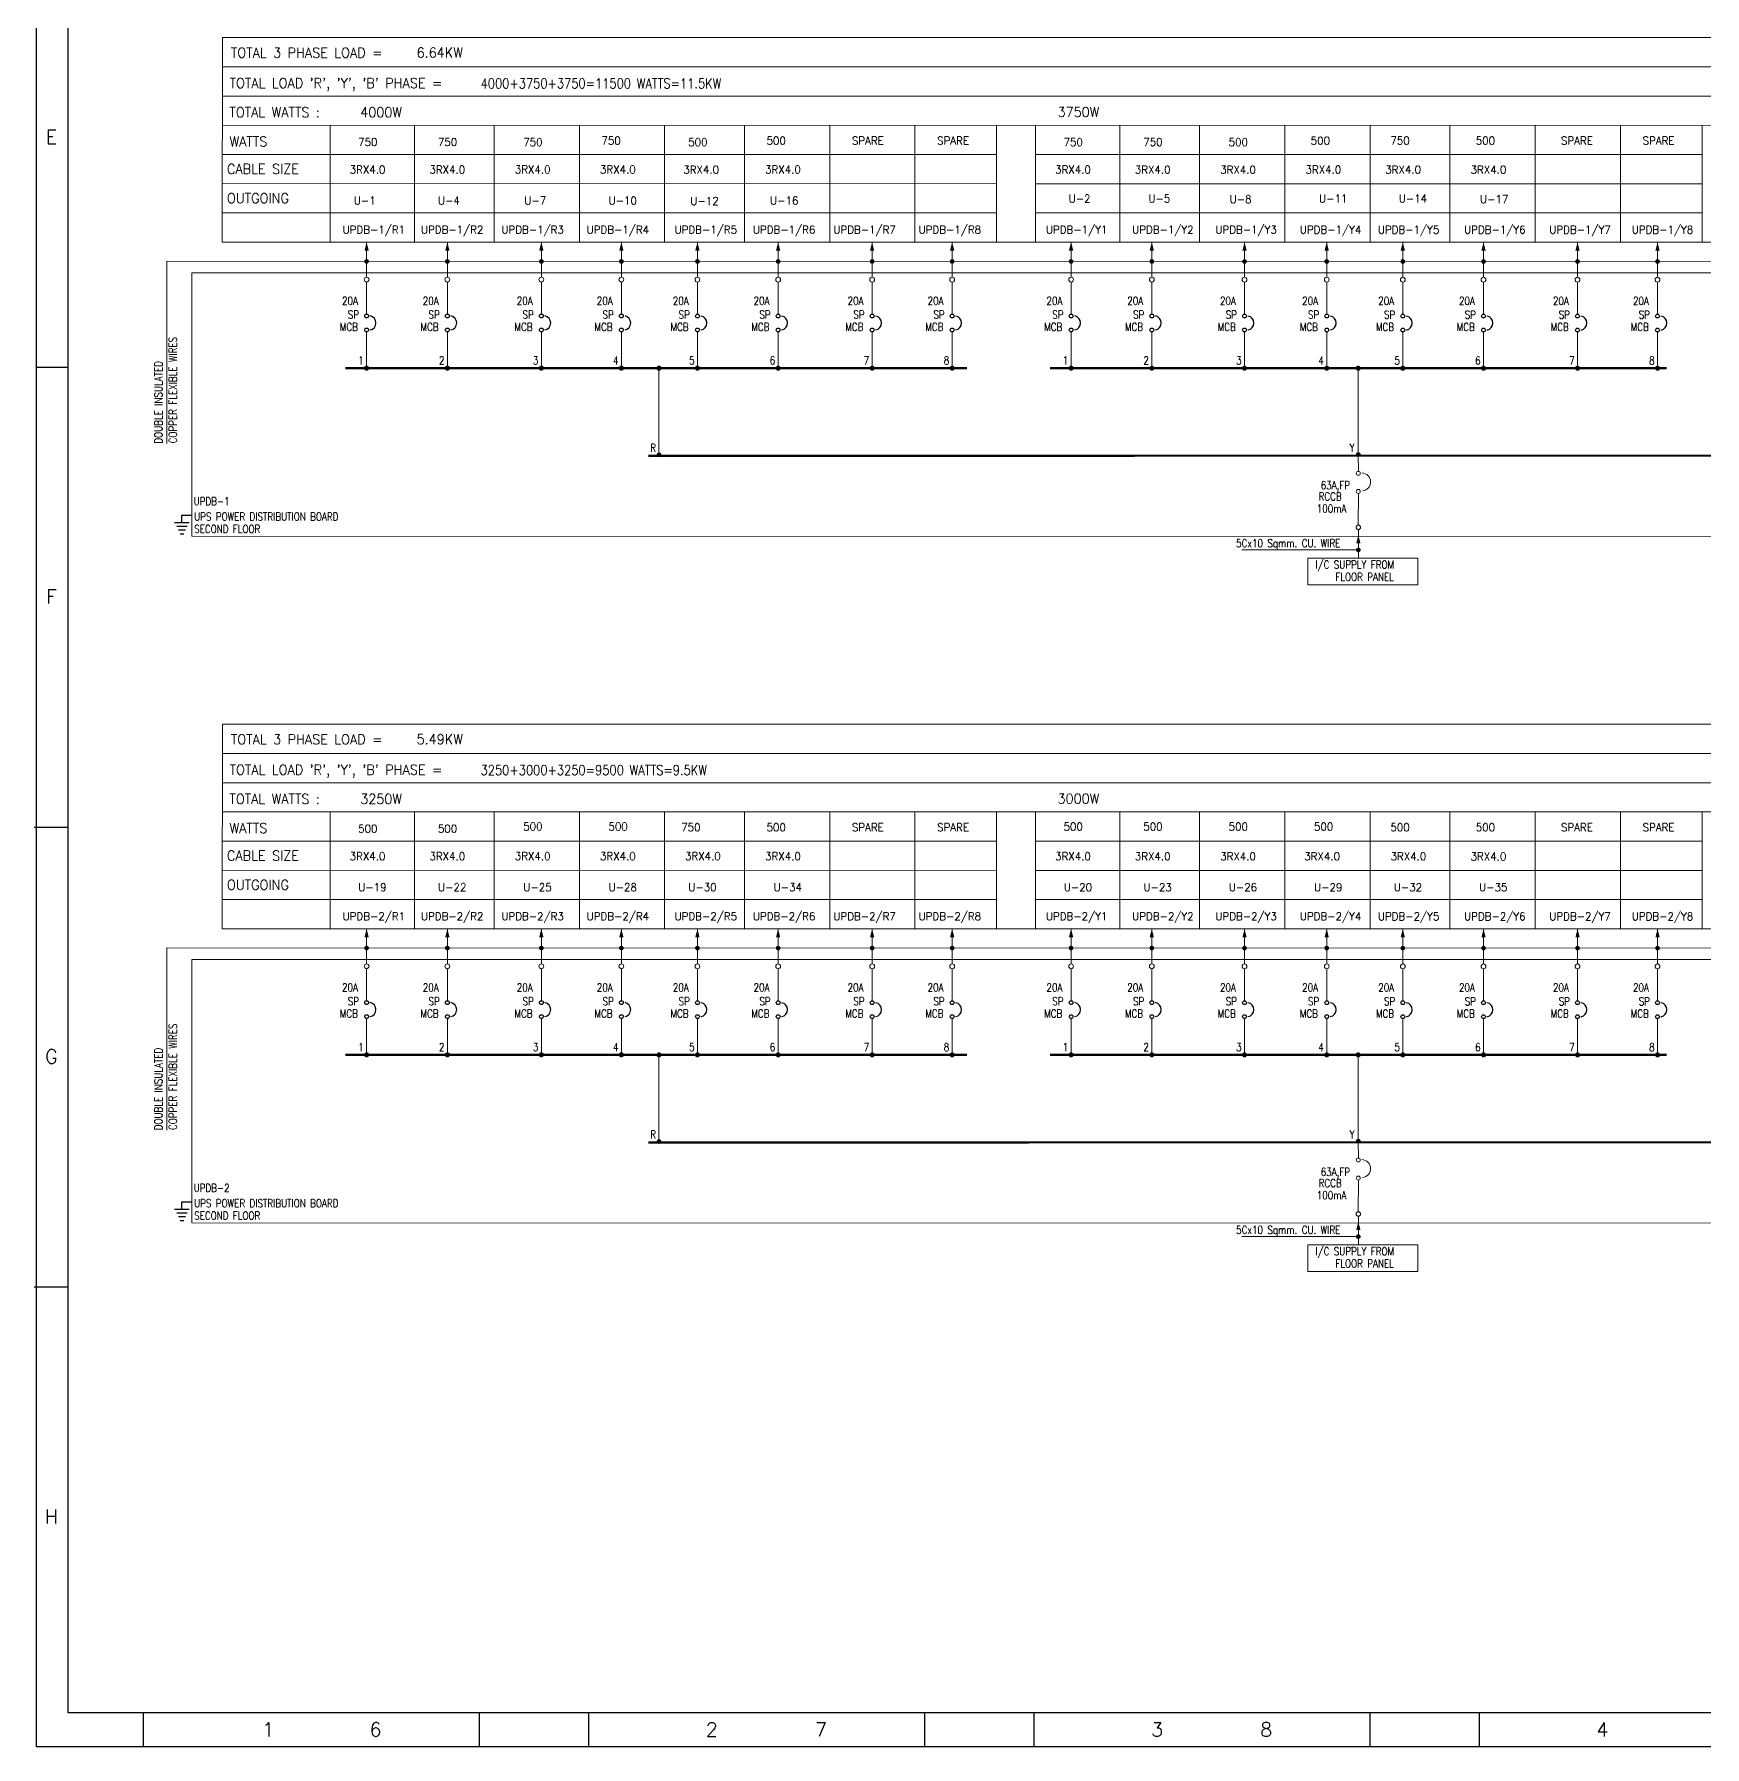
# Model space of a CAD drawing. Extents: x 2982526 to 3410143, y -1442121 to -1332990.
# Drawn here: x 3252730 to 3272094, y -1442121 to -1422274 of the extents above; entities that cross this region are included whole.
import ezdxf
from ezdxf.enums import TextEntityAlignment as Align

# ---------------------------------------------------------------- set-up
doc = ezdxf.new("R2010")
doc.units = 0
doc.header["$MEASUREMENT"] = 0
for name, pattern in [('1', [0, 0, 0]), ('AUDIT_D_120818183714-2', [0, 0, 0]), ('AUDIT_D_121128145614-0', [0])]:
    doc.linetypes.add(name, pattern=pattern)
doc.layers.get('0').update_dxf_attribs({"color": 6, "linetype": '1'})
for name, color, linetype in [('E_SCHEME', 230, 'AUDIT_D_120818183714-2'), ('E_TEXT', 7, 'AUDIT_D_121128145614-0'), ('Raw Loop', 30, 'Continuous'), ('TITLE', 7, 'Continuous')]:
    doc.layers.add(name, color=color, linetype=linetype)
doc.layers.add('ELE- DB DETAIL', color=7, linetype='Continuous', lineweight=18)
doc.layers.add('ELE-CABLE TRAY', color=31, linetype='Continuous', lineweight=0)
doc.layers.add('ELE-LIGHTING WIRING', color=7, linetype='Continuous', true_color=0x63d7b6)
doc.styles.add('ROMAN', font='romans.shx')
doc.styles.add('ROMANS', font='romans.shx')
doc.styles.add('SIMPLEX', font='SIMPLEX')

# ---------------------------------------------------------------- blocks, each defined once
blk = doc.blocks.new('ASDDD')
at = {"layer": 'TITLE', "color": 7}
for p, q in [((3233596, -1442121), (3233596, -1404164)), ((3270971, -1442121), (3233596, -1442121))]:
    blk.add_line(p, q, dxfattribs=at)
at = {"layer": 'TITLE'}
for p, q in [((3233962, -1441730), (3233962, -1404556)), ((3270580, -1441730), (3233962, -1441730))]:
    blk.add_line(p, q, dxfattribs=at)
at = {"layer": 'TITLE', "color": 0}
for p, q in [((3233596, -1426132), (3233962, -1426132)), ((3233570, -1431462), (3233962, -1431462)), ((3233570, -1436791), (3233962, -1436791)), ((3234836, -1442121), (3234836, -1441730)), ((3238733, -1442121), (3238733, -1441730)), ((3239998, -1442121), (3239998, -1441730)), ((3243895, -1442121), (3243895, -1441730)), ((3245160, -1442121), (3245160, -1441730)), ((3249057, -1442121), (3249057, -1441730)), ((3250322, -1442121), (3250322, -1441730))]:
    blk.add_line(p, q, dxfattribs=at)
at = {"layer": 'TITLE', "color": 0, "style": 'ROMANS', "width": 1}
for s, p in [('E', (3233770, -1423463)), ('F', (3233770, -1428792)), ('G', (3233770, -1434122)), ('H', (3233770, -1439452)), ('1', (3236283, -1441920)), ('6', (3237527, -1441920)), ('2', (3241424, -1441920)), ('7', (3242689, -1441920)), ('3', (3246586, -1441920)), ('8', (3247851, -1441920)), ('4', (3251748, -1441920))]:
    blk.add_text(s, height=162, dxfattribs=at).set_placement(p, align=Align.MIDDLE)
blk = doc.blocks.new('EARTH')
at = {"color": 1, "linetype": 'Continuous', "lineweight": -3}
for p, q in [((-3.7, 0), (0, 0)), ((-3.7, -2.75), (-3.7, 0))]:
    blk.add_line(p, q, dxfattribs=at)
at = {"color": 1, "lineweight": -3}
for p, q in [((-6.45, -2.75), (-0.96, -2.75)), ((-5.65, -4.16), (-1.76, -4.16)), ((-5, -5.53), (-2.41, -5.53)), ((-4.35, -7.04), (-3.05, -7.04))]:
    blk.add_line(p, q, dxfattribs=at)
blk = doc.blocks.new('m c b')
at = {"color": 5}
for centre in [(0, -0.52), (0, -4.34)]:
    blk.add_circle(centre, 0.521, dxfattribs=at)
blk.add_arc((0.61, -2.43), 1.95, 281.327, 78.673, dxfattribs=at)
blk = doc.blocks.new('PHASE')
at = {"color": 5}
for centre in [(275896, 131407), (275896, 131299)]:
    blk.add_circle(centre, 11.8, dxfattribs=at)
blk.add_arc((275916, 131356), 53.3, 275.7894, 88.1583, dxfattribs=at)

msp = doc.modelspace()

# ---------------------------------------------------------------- linework, layer by layer
at = {"layer": 'E_SCHEME', "color": 5, "linetype": 'Continuous', "lineweight": 0}
for p, q in [((3256582.5, -1425090.1), (3256582.5, -1424683.7)), ((3257518.4, -1425090.1), (3257518.4, -1424683.7)), ((3258607.9, -1425090.1), (3258607.9, -1424683.7)), ((3259535.5, -1425090.1), (3259535.5, -1424683.7)), ((3260417.1, -1425090.5), (3260417.1, -1424684.1)), ((3261352.9, -1425090.5), (3261352.9, -1424684.1)), ((3262442.5, -1425090.5), (3262442.5, -1424684.1)), ((3263370, -1425090.5), (3263370, -1424684.1)), ((3264748.4, -1425090.2), (3264748.4, -1424683.9)), ((3265684.2, -1425090.2), (3265684.2, -1424683.9)), ((3266759, -1425090.8), (3266759, -1424684.5)), ((3267711.9, -1425090.8), (3267711.9, -1424684.5)), ((3268593.5, -1425091.2), (3268593.5, -1424684.9)), ((3269529.3, -1425091.2), (3269529.3, -1424684.9)), ((3270618.9, -1425091.2), (3270618.9, -1424684.9)), ((3271546.4, -1425091.2), (3271546.4, -1424684.9)), ((3256582.5, -1425517.3), (3256582.5, -1425145.7)), ((3257518.4, -1425517.3), (3257518.4, -1425145.7)), ((3258607.9, -1425517.3), (3258607.9, -1425145.7)), ((3259535.5, -1425517.3), (3259535.5, -1425145.7)), ((3260417.1, -1425517.7), (3260417.1, -1425146)), ((3261352.9, -1425517.7), (3261352.9, -1425146)), ((3262442.5, -1425517.7), (3262442.5, -1425146)), ((3263370, -1425517.7), (3263370, -1425146)), ((3264748.4, -1425517.5), (3264748.4, -1425145.8)), ((3265684.2, -1425517.5), (3265684.2, -1425145.8)), ((3266759, -1425518.1), (3266759, -1425146.4)), ((3267711.9, -1425518.1), (3267711.9, -1425146.4)), ((3268593.5, -1425518.5), (3268593.5, -1425146.8)), ((3269529.3, -1425518.5), (3269529.3, -1425146.8)), ((3270618.9, -1425518.5), (3270618.9, -1425146.8)), ((3271546.4, -1425518.5), (3271546.4, -1425146.8)), ((3256582.5, -1425722.9), (3256582.5, -1426144)), ((3257518.4, -1425722.9), (3257518.4, -1426144)), ((3258607.9, -1425722.9), (3258607.9, -1426144)), ((3259535.5, -1425722.9), (3259535.5, -1426144)), ((3260417.1, -1425723.3), (3260417.1, -1426144.4)), ((3261352.9, -1425723.3), (3261352.9, -1426144.4)), ((3262442.5, -1425723.3), (3262442.5, -1426144.4)), ((3263370, -1425723.3), (3263370, -1426144.4)), ((3264748.4, -1425723), (3264748.4, -1426144.2)), ((3265684.2, -1425723), (3265684.2, -1426144.2)), ((3266759, -1425723.6), (3266759, -1426144.8)), ((3267711.9, -1425723.6), (3267711.9, -1426144.8)), ((3268593.5, -1425724), (3268593.5, -1426145.2)), ((3269529.3, -1425724), (3269529.3, -1426145.2)), ((3270618.9, -1425724), (3270618.9, -1426145.2)), ((3271546.4, -1425724), (3271546.4, -1426145.2)), ((3256582.5, -1433048.2), (3256582.5, -1432641.8)), ((3257518.4, -1433048.2), (3257518.4, -1432641.8)), ((3258607.9, -1433048.2), (3258607.9, -1432641.8)), ((3259535.5, -1433048.2), (3259535.5, -1432641.8)), ((3260417.1, -1433048.5), (3260417.1, -1432642.2)), ((3261352.9, -1433048.5), (3261352.9, -1432642.2)), ((3262442.5, -1433048.5), (3262442.5, -1432642.2)), ((3263370, -1433048.5), (3263370, -1432642.2)), ((3264748.4, -1433048.3), (3264748.4, -1432641.9)), ((3265684.2, -1433048.3), (3265684.2, -1432641.9)), ((3266759, -1433048.9), (3266759, -1432642.5)), ((3267711.9, -1433048.9), (3267711.9, -1432642.5)), ((3268593.5, -1433049.3), (3268593.5, -1432642.9)), ((3269529.3, -1433049.3), (3269529.3, -1432642.9)), ((3270618.9, -1433049.3), (3270618.9, -1432642.9)), ((3271546.4, -1433049.3), (3271546.4, -1432642.9)), ((3256582.5, -1433475.4), (3256582.5, -1433103.7)), ((3257518.4, -1433475.4), (3257518.4, -1433103.7)), ((3258607.9, -1433475.4), (3258607.9, -1433103.7)), ((3259535.5, -1433475.4), (3259535.5, -1433103.7)), ((3260417.1, -1433475.8), (3260417.1, -1433104.1)), ((3261352.9, -1433475.8), (3261352.9, -1433104.1)), ((3262442.5, -1433475.8), (3262442.5, -1433104.1)), ((3263370, -1433475.8), (3263370, -1433104.1)), ((3264748.4, -1433475.5), (3264748.4, -1433103.8)), ((3265684.2, -1433475.5), (3265684.2, -1433103.8)), ((3266759, -1433476.1), (3266759, -1433104.4)), ((3267711.9, -1433476.1), (3267711.9, -1433104.4)), ((3268593.5, -1433476.5), (3268593.5, -1433104.8)), ((3269529.3, -1433476.5), (3269529.3, -1433104.8)), ((3270618.9, -1433476.5), (3270618.9, -1433104.8)), ((3271546.4, -1433476.5), (3271546.4, -1433104.8)), ((3256582.5, -1433680.9), (3256582.5, -1434102.1)), ((3257518.4, -1433680.9), (3257518.4, -1434102.1)), ((3258607.9, -1433680.9), (3258607.9, -1434102.1)), ((3259535.5, -1433680.9), (3259535.5, -1434102.1)), ((3260417.1, -1433681.3), (3260417.1, -1434102.5)), ((3261352.9, -1433681.3), (3261352.9, -1434102.5)), ((3262442.5, -1433681.3), (3262442.5, -1434102.5)), ((3263370, -1433681.3), (3263370, -1434102.5)), ((3264748.4, -1433681), (3264748.4, -1434102.2)), ((3265684.2, -1433681), (3265684.2, -1434102.2)), ((3266759, -1433681.6), (3266759, -1434102.8)), ((3267711.9, -1433681.6), (3267711.9, -1434102.8)), ((3268593.5, -1433682), (3268593.5, -1434103.2)), ((3269529.3, -1433682), (3269529.3, -1434103.2)), ((3270618.9, -1433682), (3270618.9, -1434103.2)), ((3271546.4, -1433682), (3271546.4, -1434103.2))]:
    msp.add_line(p, q, dxfattribs=at)
at = {"layer": 'E_SCHEME', "color": 40, "linetype": 'Continuous', "lineweight": 0}
for points in [[(3256582.5, -1424683.7, 0, 48.9, 0), (3256582.5, -1424780.7, 48.9, 48.9, 0)], [(3257518.4, -1424683.7, 0, 48.9, 0), (3257518.4, -1424780.7, 48.9, 48.9, 0)], [(3258607.9, -1424683.7, 0, 48.9, 0), (3258607.9, -1424780.7, 48.9, 48.9, 0)], [(3259535.5, -1424683.7, 0, 48.9, 0), (3259535.5, -1424780.7, 48.9, 48.9, 0)], [(3260417.1, -1424684.1, 0, 48.9, 0), (3260417.1, -1424781.1, 48.9, 48.9, 0)], [(3261352.9, -1424684.1, 0, 48.9, 0), (3261352.9, -1424781.1, 48.9, 48.9, 0)], [(3262442.5, -1424684.1, 0, 48.9, 0), (3262442.5, -1424781.1, 48.9, 48.9, 0)], [(3263370, -1424684.1, 0, 48.9, 0), (3263370, -1424781.1, 48.9, 48.9, 0)], [(3264748.4, -1424683.9, 0, 48.9, 0), (3264748.4, -1424780.8, 48.9, 48.9, 0)], [(3265684.2, -1424683.9, 0, 48.9, 0), (3265684.2, -1424780.8, 48.9, 48.9, 0)], [(3266759, -1424684.5, 0, 48.9, 0), (3266759, -1424781.4, 48.9, 48.9, 0)], [(3267711.9, -1424684.5, 0, 48.9, 0), (3267711.9, -1424781.4, 48.9, 48.9, 0)], [(3268593.5, -1424684.9, 0, 48.9, 0), (3268593.5, -1424781.8, 48.9, 48.9, 0)], [(3269529.3, -1424684.9, 0, 48.9, 0), (3269529.3, -1424781.8, 48.9, 48.9, 0)], [(3270618.9, -1424684.9, 0, 48.9, 0), (3270618.9, -1424781.8, 48.9, 48.9, 0)], [(3271546.4, -1424684.9, 0, 48.9, 0), (3271546.4, -1424781.8, 48.9, 48.9, 0)], [(3256582.5, -1432641.8, 0, 48.9, 0), (3256582.5, -1432738.7, 48.9, 48.9, 0)], [(3257518.4, -1432641.8, 0, 48.9, 0), (3257518.4, -1432738.7, 48.9, 48.9, 0)], [(3258607.9, -1432641.8, 0, 48.9, 0), (3258607.9, -1432738.7, 48.9, 48.9, 0)], [(3259535.5, -1432641.8, 0, 48.9, 0), (3259535.5, -1432738.7, 48.9, 48.9, 0)], [(3260417.1, -1432642.2, 0, 48.9, 0), (3260417.1, -1432739.1, 48.9, 48.9, 0)], [(3261352.9, -1432642.2, 0, 48.9, 0), (3261352.9, -1432739.1, 48.9, 48.9, 0)], [(3262442.5, -1432642.2, 0, 48.9, 0), (3262442.5, -1432739.1, 48.9, 48.9, 0)], [(3263370, -1432642.2, 0, 48.9, 0), (3263370, -1432739.1, 48.9, 48.9, 0)], [(3264748.4, -1432641.9, 0, 48.9, 0), (3264748.4, -1432738.8, 48.9, 48.9, 0)], [(3265684.2, -1432641.9, 0, 48.9, 0), (3265684.2, -1432738.8, 48.9, 48.9, 0)], [(3266759, -1432642.5, 0, 48.9, 0), (3266759, -1432739.4, 48.9, 48.9, 0)], [(3267711.9, -1432642.5, 0, 48.9, 0), (3267711.9, -1432739.4, 48.9, 48.9, 0)], [(3268593.5, -1432642.9, 0, 48.9, 0), (3268593.5, -1432739.8, 48.9, 48.9, 0)], [(3269529.3, -1432642.9, 0, 48.9, 0), (3269529.3, -1432739.8, 48.9, 48.9, 0)], [(3270618.9, -1432642.9, 0, 48.9, 0), (3270618.9, -1432739.8, 48.9, 48.9, 0)], [(3271546.4, -1432642.9, 0, 48.9, 0), (3271546.4, -1432739.8, 48.9, 48.9, 0)]]:
    msp.add_lwpolyline(points, format="xyseb", dxfattribs=at)
at = {"layer": 'E_SCHEME', "color": 7, "linetype": 'Continuous', "lineweight": 0, "ltscale": 0.5, "const_width": 27.2}
for points in [[(3256596.1, -1424906.9, -1), (3256568.9, -1424906.9, -1)], [(3257532, -1424906.9, -1), (3257504.8, -1424906.9, -1)], [(3258621.5, -1424906.9, -1), (3258594.3, -1424906.9, -1)], [(3259549, -1424906.9, -1), (3259521.9, -1424906.9, -1)], [(3260430.7, -1424907.3, -1), (3260403.5, -1424907.3, -1)], [(3261366.5, -1424907.3, -1), (3261339.3, -1424907.3, -1)], [(3262456, -1424907.3, -1), (3262428.9, -1424907.3, -1)], [(3263383.6, -1424907.3, -1), (3263356.4, -1424907.3, -1)], [(3264762, -1424907, -1), (3264734.8, -1424907, -1)], [(3265697.8, -1424907, -1), (3265670.7, -1424907, -1)], [(3266772.6, -1424907.6, -1), (3266745.4, -1424907.6, -1)], [(3267725.4, -1424907.6, -1), (3267698.3, -1424907.6, -1)], [(3268607.1, -1424908, -1), (3268579.9, -1424908, -1)], [(3269542.9, -1424908, -1), (3269515.7, -1424908, -1)], [(3270632.5, -1424908, -1), (3270605.3, -1424908, -1)], [(3271560, -1424908, -1), (3271532.8, -1424908, -1)], [(3256596.1, -1432864.9, -1), (3256568.9, -1432864.9, -1)], [(3257532, -1432864.9, -1), (3257504.8, -1432864.9, -1)], [(3258621.5, -1432864.9, -1), (3258594.3, -1432864.9, -1)], [(3259549, -1432864.9, -1), (3259521.9, -1432864.9, -1)], [(3260430.7, -1432865.3, -1), (3260403.5, -1432865.3, -1)], [(3261366.5, -1432865.3, -1), (3261339.3, -1432865.3, -1)], [(3262456, -1432865.3, -1), (3262428.9, -1432865.3, -1)], [(3263383.6, -1432865.3, -1), (3263356.4, -1432865.3, -1)], [(3264762, -1432865.1, -1), (3264734.8, -1432865.1, -1)], [(3265697.8, -1432865.1, -1), (3265670.7, -1432865.1, -1)], [(3266772.6, -1432865.6, -1), (3266745.4, -1432865.6, -1)], [(3267725.4, -1432865.6, -1), (3267698.3, -1432865.6, -1)], [(3268607.1, -1432866, -1), (3268579.9, -1432866, -1)], [(3269542.9, -1432866, -1), (3269515.7, -1432866, -1)], [(3270632.5, -1432866, -1), (3270605.3, -1432866, -1)], [(3271560, -1432866, -1), (3271532.8, -1432866, -1)]]:
    msp.add_lwpolyline(points, format="xyb", close=True, dxfattribs=at)
at = {"layer": 'E_SCHEME', "color": 5, "linetype": 'Continuous', "lineweight": 0, "ltscale": 100}
for points in [[(3254556.4, -1425039.7), (3280295.9, -1425040), (3280295.5, -1428093.3), (3254556, -1428092.9)], [(3254556.4, -1432997.7), (3280295.9, -1432998.1), (3280295.5, -1436051.3), (3254556, -1436051)]]:
    msp.add_lwpolyline(points, close=True, dxfattribs=at)
at = {"layer": 'E_SCHEME', "linetype": 'Continuous', "lineweight": 0, "const_width": 24.7}
for points in [[(3256337.1, -1426144.6), (3263540.4, -1426144.3)], [(3264503, -1426144.8), (3271651.9, -1426144.8)], [(3256337.1, -1434102.7), (3263540.4, -1434102.3)], [(3264503, -1434102.8), (3271651.9, -1434102.8)]]:
    msp.add_lwpolyline(points, dxfattribs=at)
at = {"layer": 'E_SCHEME', "color": 7, "linetype": 'Continuous', "lineweight": 0, "const_width": 29.4}
for points in [[(3256567.9, -1426144, 1), (3256597.2, -1426144, 1)], [(3257503.7, -1426144, 1), (3257533.1, -1426144, 1)], [(3258593.2, -1426144, 1), (3258622.6, -1426144, 1)], [(3259520.8, -1426144, 1), (3259550.1, -1426144, 1)], [(3260402.4, -1426144.4, 1), (3260431.8, -1426144.4, 1)], [(3261338.2, -1426144.4, 1), (3261367.6, -1426144.4, 1)], [(3262427.8, -1426144.4, 1), (3262457.1, -1426144.4, 1)], [(3263355.3, -1426144.4, 1), (3263384.7, -1426144.4, 1)], [(3264733.7, -1426144.2, 1), (3264763.1, -1426144.2, 1)], [(3265669.6, -1426144.2, 1), (3265698.9, -1426144.2, 1)], [(3266744.3, -1426144.8, 1), (3266773.7, -1426144.8, 1)], [(3267697.2, -1426144.8, 1), (3267726.5, -1426144.8, 1)], [(3268578.8, -1426145.2, 1), (3268608.2, -1426145.2, 1)], [(3269514.6, -1426145.2, 1), (3269544, -1426145.2, 1)], [(3270604.2, -1426145.2, 1), (3270633.6, -1426145.2, 1)], [(3271531.7, -1426145.2, 1), (3271561.1, -1426145.2, 1)], [(3256567.9, -1434102.1, 1), (3256597.2, -1434102.1, 1)], [(3257503.7, -1434102.1, 1), (3257533.1, -1434102.1, 1)], [(3258593.2, -1434102.1, 1), (3258622.6, -1434102.1, 1)], [(3259520.8, -1434102.1, 1), (3259550.1, -1434102.1, 1)], [(3260402.4, -1434102.5, 1), (3260431.8, -1434102.5, 1)], [(3261338.2, -1434102.5, 1), (3261367.6, -1434102.5, 1)], [(3262427.8, -1434102.5, 1), (3262457.1, -1434102.5, 1)], [(3263355.3, -1434102.5, 1), (3263384.7, -1434102.5, 1)], [(3264733.7, -1434102.2, 1), (3264763.1, -1434102.2, 1)], [(3265669.6, -1434102.2, 1), (3265698.9, -1434102.2, 1)], [(3266744.3, -1434102.8, 1), (3266773.7, -1434102.8, 1)], [(3267697.2, -1434102.8, 1), (3267726.5, -1434102.8, 1)], [(3268578.8, -1434103.2, 1), (3268608.2, -1434103.2, 1)], [(3269514.6, -1434103.2, 1), (3269544, -1434103.2, 1)], [(3270604.2, -1434103.2, 1), (3270633.6, -1434103.2, 1)], [(3271531.7, -1434103.2, 1), (3271561.1, -1434103.2, 1)]]:
    msp.add_lwpolyline(points, format="xyb", close=True, dxfattribs=at)
at = {"layer": 'E_SCHEME', "linetype": 'Continuous', "lineweight": 0}
for centre in [(3256582.5, -1425117.9, 0), (3256582.5, -1425117.9, 0), (3257518.4, -1425117.9, 0), (3257518.4, -1425117.9, 0), (3258607.9, -1425117.9, 0), (3258607.9, -1425117.9, 0), (3259535.5, -1425117.9, 0), (3259535.5, -1425117.9, 0), (3260417.1, -1425118.3, 0), (3260417.1, -1425118.3, 0), (3261352.9, -1425118.3, 0), (3261352.9, -1425118.3, 0), (3262442.5, -1425118.3, 0), (3262442.5, -1425118.3, 0), (3263370, -1425118.3, 0), (3263370, -1425118.3, 0), (3264748.4, -1425118, 0), (3264748.4, -1425118, 0), (3265684.2, -1425118, 0), (3265684.2, -1425118, 0), (3266759, -1425118.6, 0), (3266759, -1425118.6, 0), (3267711.9, -1425118.6, 0), (3267711.9, -1425118.6, 0), (3268593.5, -1425119, 0), (3268593.5, -1425119, 0), (3269529.3, -1425119, 0), (3269529.3, -1425119, 0), (3270618.9, -1425119, 0), (3270618.9, -1425119, 0), (3271546.4, -1425119, 0), (3271546.4, -1425119, 0), (3256582.5, -1433075.9, 0), (3256582.5, -1433075.9, 0), (3257518.4, -1433075.9, 0), (3257518.4, -1433075.9, 0), (3258607.9, -1433075.9, 0), (3258607.9, -1433075.9, 0), (3259535.5, -1433075.9, 0), (3259535.5, -1433075.9, 0), (3260417.1, -1433076.3, 0), (3260417.1, -1433076.3, 0), (3261352.9, -1433076.3, 0), (3261352.9, -1433076.3, 0), (3262442.5, -1433076.3, 0), (3262442.5, -1433076.3, 0), (3263370, -1433076.3, 0), (3263370, -1433076.3, 0), (3264748.4, -1433076.1, 0), (3264748.4, -1433076.1, 0), (3265684.2, -1433076.1, 0), (3265684.2, -1433076.1, 0), (3266759, -1433076.6, 0), (3266759, -1433076.6, 0), (3267711.9, -1433076.6, 0), (3267711.9, -1433076.6, 0), (3268593.5, -1433077, 0), (3268593.5, -1433077, 0), (3269529.3, -1433077, 0), (3269529.3, -1433077, 0), (3270618.9, -1433077, 0), (3270618.9, -1433077, 0), (3271546.4, -1433077, 0), (3271546.4, -1433077, 0)]:
    msp.add_circle(centre, 27.8, dxfattribs=at)
at = {"layer": 'ELE- DB DETAIL', "color": 4, "linetype": 'Continuous', "lineweight": 0}
for p, q in [((3259971.7, -1426144.5), (3259971.3, -1427146.8, 0)), ((3268077.4, -1426144.8), (3268077.3, -1427147.1, 0)), ((3268078.2, -1427341.4, 0), (3268077.3, -1427147.1, 0)), ((3268078.2, -1427598.3, 0), (3268077.9, -1427962.5, 0)), ((3268078.2, -1428251, 0), (3266729.6, -1428251, 0)), ((3259971.7, -1434102.5), (3259971.3, -1435104.8, 0)), ((3268077.4, -1434102.8), (3268077.3, -1435105.1, 0)), ((3268078.2, -1435299.4, 0), (3268077.3, -1435105.1, 0)), ((3268078.2, -1435556.3, 0), (3268077.9, -1435920.6, 0)), ((3268078.2, -1436209.1, 0), (3266729.6, -1436209.1, 0))]:
    msp.add_line(p, q, dxfattribs=at)
at = {"layer": 'ELE- DB DETAIL', "color": 5, "linetype": 'Continuous', "lineweight": 0}
for p, q in [((3268078.2, -1428014.6, 0), (3268078.2, -1428342.7, 0)), ((3268078.2, -1435972.6, 0), (3268078.2, -1436300.7, 0))]:
    msp.add_line(p, q, dxfattribs=at)
at = {"layer": 'ELE- DB DETAIL', "color": 153, "lineweight": 0}
for p, q in [((3268001.8, -1428381.8, 257.2), (3267987.7, -1428381.8, 257.2)), ((3267987.7, -1428381.9, 257.2), (3268001.8, -1428381.9, 257.2)), ((3267987.7, -1436339.9, 257.2), (3268001.8, -1436339.9, 257.2)), ((3268001.8, -1436339.9, 257.2), (3267987.7, -1436339.9, 257.2))]:
    msp.add_line(p, q, dxfattribs=at)
at = {"layer": 'ELE- DB DETAIL', "color": 1, "linetype": 'Continuous', "lineweight": 0, "ltscale": 10}
for points in [[(3254266, -1427015.6), (3254266, -1424903.4), (3279980.9, -1424906.3)], [(3254266, -1434973.6), (3254266, -1432861.4), (3279980.9, -1432864.4)]]:
    msp.add_lwpolyline(points, dxfattribs=at)
at = {"layer": 'ELE- DB DETAIL', "color": 7, "linetype": 'Continuous', "lineweight": 0, "const_width": 29.4, "elevation": 0}
for points in [[(3259957, -1426144.5, 1), (3259986.4, -1426144.5, 1)], [(3268062.8, -1426144.8, 1), (3268092.1, -1426144.8, 1)], [(3259957, -1434102.5, 1), (3259986.4, -1434102.5, 1)], [(3268062.8, -1434102.8, 1), (3268092.1, -1434102.8, 1)]]:
    msp.add_lwpolyline(points, format="xyb", close=True, dxfattribs=at)
at = {"layer": 'ELE- DB DETAIL', "color": 6, "linetype": 'Continuous', "lineweight": 0, "const_width": 24.7}
for points in [[(3259849.4, -1427159.8), (3276505.3, -1427158.6)], [(3259849.4, -1435117.8), (3276505.3, -1435116.6)]]:
    msp.add_lwpolyline(points, dxfattribs=at)
at = {"layer": 'ELE- DB DETAIL', "color": 7, "linetype": 'Continuous', "lineweight": 0, "ltscale": 0.5, "const_width": 27.2, "elevation": 0}
for points in [[(3259985.6, -1427148.9, -1), (3259958.4, -1427148.9, -1)], [(3268090.9, -1427144.6, -1), (3268063.7, -1427144.6, -1)], [(3268091.7, -1428251, -1), (3268064.6, -1428251, -1)], [(3259985.6, -1435107, -1), (3259958.4, -1435107, -1)], [(3268090.9, -1435102.6, -1), (3268063.7, -1435102.6, -1)], [(3268091.7, -1436209.1, -1), (3268064.6, -1436209.1, -1)]]:
    msp.add_lwpolyline(points, format="xyb", close=True, dxfattribs=at)
at = {"layer": 'ELE- DB DETAIL', "color": 40, "linetype": 'Continuous', "lineweight": 0, "elevation": 0}
for points in [[(3268078.2, -1428076.4, 0, 48.9, 0), (3268078.2, -1428173.3, 48.9, 48.9, 0)], [(3268078.2, -1436034.5, 0, 48.9, 0), (3268078.2, -1436131.4, 48.9, 48.9, 0)]]:
    msp.add_lwpolyline(points, format="xyseb", dxfattribs=at)
at = {"layer": 'ELE- DB DETAIL', "linetype": 'Continuous', "lineweight": 0, "ltscale": 0.9, "elevation": 0}
for points in [[(3267491.1, -1428656.9), (3268767.9, -1428656.9), (3268767.9, -1428345.4), (3267491.1, -1428345.4)], [(3267491.1, -1436614.9), (3268767.9, -1436614.9), (3268767.9, -1436303.5), (3267491.1, -1436303.5)]]:
    msp.add_lwpolyline(points, close=True, dxfattribs=at)
at = {"layer": 'ELE- DB DETAIL', "linetype": 'Continuous', "lineweight": 0}
for centre in [(3268078.2, -1427988.6, 0), (3268078.2, -1435946.6, 0)]:
    msp.add_circle(centre, 26, dxfattribs=at)
at = {"layer": 'ELE-CABLE TRAY', "color": 0}
for p, q in [((3280208.5, -1423330), (3254908.3, -1423329.5)), ((3254908.2, -1424683.8), (3280208.4, -1424683.8)), ((3280208.5, -1431288.1), (3254908.3, -1431287.5)), ((3254908.2, -1432641.8), (3280208.4, -1432641.8))]:
    msp.add_line(p, q, dxfattribs=at)
at = {"layer": 'Raw Loop', "color": 0, "lineweight": 0}
for points in [[(3254908.2, -1424683.8), (3254910.2, -1422312), (3280208.5, -1422312.2)], [(3280208.5, -1422650.9), (3254908.3, -1422651.4)], [(3280208.5, -1422989.9), (3254908.3, -1422990.4)], [(3254909.4, -1423329.5), (3254908.3, -1423329.5)], [(3256161.1, -1424683.4), (3256161.2, -1423329.4)], [(3257135.7, -1424683.7), (3257135.8, -1423329.6)], [(3258060.1, -1424683.8), (3258060.2, -1423329.6)], [(3259049.2, -1424683.6), (3259049.3, -1423329.3)], [(3260037.2, -1424683.7), (3260037.3, -1423329.3)], [(3260961.6, -1424683.8), (3260961.7, -1423329.6)], [(3261950.7, -1424683.6), (3261950.8, -1423329.3)], [(3262938.8, -1424683.7), (3262938.9, -1423329.3)], [(3263885.2, -1424683.7), (3263885.3, -1423329.3)], [(3264337.8, -1424683.8), (3264337.9, -1423329.7)], [(3265312.4, -1424684.1), (3265312.5, -1423330)], [(3266236.8, -1424684.2), (3266236.9, -1423329.9)], [(3267225.9, -1424684), (3267226, -1423329.7)], [(3268215, -1424684.3), (3268215.1, -1423330)], [(3269139.4, -1424683.7), (3269139.5, -1423329.5)], [(3270128.5, -1424683.5), (3270128.6, -1423329.2)], [(3271116.6, -1424683.6), (3271116.7, -1423329.2)], [(3272063, -1424683.6), (3272063.1, -1423329.2)], [(3263885.3, -1423667.1), (3254909.2, -1423667.5)], [(3272063.1, -1423668.4), (3264337.8, -1423668.6)], [(3263885.3, -1424006.8), (3254908.9, -1424005.1)], [(3272063.1, -1424008.1), (3264337.8, -1424006.4)], [(3263885.2, -1424344.1), (3254908.5, -1424343.8)], [(3272063, -1424345.4), (3264337.8, -1424345)], [(3254908.2, -1432641.8), (3254910.2, -1430270.1), (3280208.5, -1430270.2)], [(3280208.5, -1430608.9), (3254908.3, -1430609.4)], [(3280208.5, -1430948), (3254908.3, -1430948.5)], [(3254909.4, -1431287.5), (3254908.3, -1431287.5)], [(3256161.1, -1432641.5), (3256161.2, -1431287.4)], [(3257135.7, -1432641.7), (3257135.8, -1431287.7)], [(3258060.1, -1432641.8), (3258060.2, -1431287.6)], [(3259049.2, -1432641.6), (3259049.3, -1431287.3)], [(3260037.2, -1432641.7), (3260037.3, -1431287.3)], [(3260961.6, -1432641.9), (3260961.7, -1431287.6)], [(3261950.7, -1432641.6), (3261950.8, -1431287.3)], [(3262938.8, -1432641.8), (3262938.9, -1431287.3)], [(3263885.2, -1432641.8), (3263885.3, -1431287.3)], [(3264337.8, -1432641.9), (3264337.9, -1431287.8)], [(3265312.4, -1432642.1), (3265312.5, -1431288)], [(3266236.8, -1432642.2), (3266236.9, -1431288)], [(3267225.9, -1432642), (3267226, -1431287.7)], [(3268215, -1432642.4), (3268215.1, -1431288.1)], [(3269139.4, -1432641.8), (3269139.5, -1431287.5)], [(3270128.5, -1432641.6), (3270128.6, -1431287.3)], [(3271116.6, -1432641.7), (3271116.7, -1431287.3)], [(3272063, -1432641.7), (3272063.1, -1431287.3)], [(3263885.3, -1431625.2), (3254909.2, -1431625.5)], [(3272063.1, -1431626.5), (3264337.8, -1431626.7)], [(3263885.3, -1431964.8), (3254908.9, -1431963.2)], [(3272063.1, -1431966.1), (3264337.8, -1431964.5)], [(3263885.2, -1432302.1), (3254908.5, -1432301.8)], [(3272063, -1432303.4), (3264337.8, -1432303.1)]]:
    msp.add_lwpolyline(points, dxfattribs=at)

# ---------------------------------------------------------------- block references
at = {"layer": 'E_SCHEME', "linetype": 'Continuous', "lineweight": 0}
for name, p, xscale, yscale, zscale in [('m c b', (3256582.8, -1425517.3), 42.28919338499946, 42.28919338499946, 42.28919338499946), ('m c b', (3257518.6, -1425517.3), 42.28919338499946, 42.28919338499946, 42.28919338499946), ('m c b', (3258608.2, -1425517.3), 42.28919338499946, 42.28919338499946, 42.28919338499946), ('m c b', (3259535.7, -1425517.3), 42.28919338499946, 42.28919338499946, 42.28919338499946), ('m c b', (3260417.3, -1425517.7), 42.28919338499946, 42.28919338499946, 42.28919338499946), ('m c b', (3261353.2, -1425517.7), 42.28919338499946, 42.28919338499946, 42.28919338499946), ('m c b', (3262442.7, -1425517.7), 42.28919338499946, 42.28919338499946, 42.28919338499946), ('m c b', (3263370.2, -1425517.7), 42.28919338499946, 42.28919338499946, 42.28919338499946), ('m c b', (3264748.6, -1425517.5), 42.28919338499946, 42.28919338499946, 42.28919338499946), ('m c b', (3265684.5, -1425517.5), 42.28919338499946, 42.28919338499946, 42.28919338499946), ('m c b', (3266759.2, -1425518.1), 42.28919338499946, 42.28919338499946, 42.28919338499946), ('m c b', (3267712.1, -1425518.1), 42.28919338499946, 42.28919338499946, 42.28919338499946), ('m c b', (3268593.7, -1425518.5), 42.28919338499946, 42.28919338499946, 42.28919338499946), ('m c b', (3269529.6, -1425518.5), 42.28919338499946, 42.28919338499946, 42.28919338499946), ('m c b', (3270619.1, -1425518.5), 42.28919338499946, 42.28919338499946, 42.28919338499946), ('m c b', (3271546.6, -1425518.5), 42.28919338499946, 42.28919338499946, 42.28919338499946), ('EARTH', (3254556.4, -1427845.9), 30.90938194733295, 30.90938193653794, 30.90938193293965), ('m c b', (3256582.8, -1433475.4), 42.28919338499946, 42.28919338499946, 42.28919338499946), ('m c b', (3257518.6, -1433475.4), 42.28919338499946, 42.28919338499946, 42.28919338499946), ('m c b', (3258608.2, -1433475.4), 42.28919338499946, 42.28919338499946, 42.28919338499946), ('m c b', (3259535.7, -1433475.4), 42.28919338499946, 42.28919338499946, 42.28919338499946), ('m c b', (3260417.3, -1433475.8), 42.28919338499946, 42.28919338499946, 42.28919338499946), ('m c b', (3261353.2, -1433475.8), 42.28919338499946, 42.28919338499946, 42.28919338499946), ('m c b', (3262442.7, -1433475.8), 42.28919338499946, 42.28919338499946, 42.28919338499946), ('m c b', (3263370.2, -1433475.8), 42.28919338499946, 42.28919338499946, 42.28919338499946), ('m c b', (3264748.6, -1433475.5), 42.28919338499946, 42.28919338499946, 42.28919338499946), ('m c b', (3265684.5, -1433475.5), 42.28919338499946, 42.28919338499946, 42.28919338499946), ('m c b', (3266759.2, -1433476.1), 42.28919338499946, 42.28919338499946, 42.28919338499946), ('m c b', (3267712.1, -1433476.1), 42.28919338499946, 42.28919338499946, 42.28919338499946), ('m c b', (3268593.7, -1433476.5), 42.28919338499946, 42.28919338499946, 42.28919338499946), ('m c b', (3269529.6, -1433476.5), 42.28919338499946, 42.28919338499946, 42.28919338499946), ('m c b', (3270619.1, -1433476.5), 42.28919338499946, 42.28919338499946, 42.28919338499946), ('m c b', (3271546.6, -1433476.5), 42.28919338499946, 42.28919338499946, 42.28919338499946), ('EARTH', (3254556.4, -1435804), 30.90938194733295, 30.90938193653794, 30.90938193293965)]:
    msp.add_blockref(name, p, dxfattribs=dict(at, xscale=xscale, yscale=yscale, zscale=zscale))
at = {"layer": 'ELE-CABLE TRAY', "color": 0, "xscale": 1.947512217409931, "yscale": 1.947512217409931, "zscale": 1.947512217409931}
for p in [(2730766.7, -1683279.7, 0), (2730766.7, -1691237.8, 0)]:
    msp.add_blockref('PHASE', p, dxfattribs=at)
at = {"layer": 'ELE-LIGHTING WIRING', "color": 7}
msp.add_blockref('ASDDD', (19159.4, 0), dxfattribs=at)

# ---------------------------------------------------------------- texts
at = {"layer": 'E_TEXT', "linetype": 'Continuous', "lineweight": 0, "style": 'ROMAN', "width": 0.8}
for s, height, p in [('20A', 92.73, (3256297.8, -1425409.4)), ('20A', 92.73, (3257233.6, -1425409.4)), ('20A', 92.73, (3258323.2, -1425409.4)), ('20A', 92.73, (3259250.7, -1425409.4)), ('20A', 92.73, (3260132.3, -1425409.7)), ('20A', 92.73, (3261068.2, -1425409.7)), ('20A', 92.73, (3262157.7, -1425409.7)), ('20A', 92.73, (3263085.2, -1425409.7)), ('20A', 92.73, (3264463.6, -1425409.5)), ('20A', 92.73, (3265399.5, -1425409.5)), ('20A', 92.73, (3266474.3, -1425410.1)), ('20A', 92.73, (3267427.1, -1425410.1)), ('20A', 92.73, (3268308.7, -1425410.5)), ('20A', 92.73, (3269244.6, -1425410.5)), ('20A', 92.73, (3270334.1, -1425410.5)), ('20A', 92.73, (3271261.6, -1425410.5)), ('SP', 92.73, (3256364.5, -1425569.5)), ('SP', 92.73, (3257300.3, -1425569.5)), ('SP', 92.73, (3258389.9, -1425569.5)), ('SP', 92.73, (3259317.4, -1425569.5)), ('SP', 92.73, (3260199, -1425569.9)), ('SP', 92.73, (3261134.9, -1425569.9)), ('SP', 92.73, (3262224.4, -1425569.9)), ('SP', 92.73, (3263151.9, -1425569.9)), ('SP', 92.73, (3264530.3, -1425569.7)), ('SP', 92.73, (3265466.2, -1425569.7)), ('SP', 92.73, (3266540.9, -1425570.3)), ('SP', 92.73, (3267493.8, -1425570.3)), ('SP', 92.73, (3268375.4, -1425570.6)), ('SP', 92.73, (3269311.3, -1425570.6)), ('SP', 92.73, (3270400.8, -1425570.6)), ('SP', 92.73, (3271328.3, -1425570.6)), ('MCB', 92.73, (3256271.2, -1425712)), ('MCB', 92.73, (3257207, -1425712)), ('MCB', 92.73, (3258296.6, -1425712)), ('MCB', 92.73, (3259224.1, -1425712)), ('MCB', 92.73, (3260105.7, -1425712.4)), ('MCB', 92.73, (3261041.6, -1425712.4)), ('MCB', 92.73, (3262131.1, -1425712.4)), ('MCB', 92.73, (3263058.7, -1425712.4)), ('MCB', 92.73, (3264437, -1425712.1)), ('MCB', 92.73, (3265372.9, -1425712.1)), ('MCB', 92.73, (3266447.7, -1425712.7)), ('MCB', 92.73, (3267400.5, -1425712.7)), ('MCB', 92.73, (3268282.1, -1425713.1)), ('MCB', 92.73, (3269218, -1425713.1)), ('MCB', 92.73, (3270307.5, -1425713.1)), ('MCB', 92.73, (3271235.1, -1425713.1)), ('1', 92.7, (3256485, -1426100.4)), ('2', 92.7, (3257420.9, -1426100.4)), ('3', 92.7, (3258510.4, -1426100.4)), ('4', 92.7, (3259438, -1426100.4)), ('5', 92.7, (3260319.6, -1426100.8)), ('6', 92.7, (3261255.4, -1426100.8)), ('7', 92.7, (3262345, -1426100.8)), ('8', 92.7, (3263272.5, -1426100.8)), ('1', 92.7, (3264650.9, -1426100.6)), ('2', 92.7, (3265586.7, -1426100.6)), ('3', 92.7, (3266661.5, -1426101.2)), ('4', 92.7, (3267614.4, -1426101.2)), ('5', 92.7, (3268496, -1426101.5)), ('6', 92.7, (3269431.8, -1426101.5)), ('7', 92.7, (3270521.4, -1426101.5)), ('8', 92.7, (3271448.9, -1426101.5)), ('20A', 92.73, (3256297.8, -1433367.4)), ('20A', 92.73, (3257233.6, -1433367.4)), ('20A', 92.73, (3258323.2, -1433367.4)), ('20A', 92.73, (3259250.7, -1433367.4)), ('20A', 92.73, (3260132.3, -1433367.8)), ('20A', 92.73, (3261068.2, -1433367.8)), ('20A', 92.73, (3262157.7, -1433367.8)), ('20A', 92.73, (3263085.2, -1433367.8)), ('20A', 92.73, (3264463.6, -1433367.5)), ('20A', 92.73, (3265399.5, -1433367.5)), ('20A', 92.73, (3266474.3, -1433368.1)), ('20A', 92.73, (3267427.1, -1433368.1)), ('20A', 92.73, (3268308.7, -1433368.5)), ('20A', 92.73, (3269244.6, -1433368.5)), ('20A', 92.73, (3270334.1, -1433368.5)), ('20A', 92.73, (3271261.6, -1433368.5)), ('SP', 92.73, (3256364.5, -1433527.6)), ('SP', 92.73, (3257300.3, -1433527.6)), ('SP', 92.73, (3258389.9, -1433527.6)), ('SP', 92.73, (3259317.4, -1433527.6)), ('SP', 92.73, (3260199, -1433528)), ('SP', 92.73, (3261134.9, -1433528)), ('SP', 92.73, (3262224.4, -1433528)), ('SP', 92.73, (3263151.9, -1433528)), ('SP', 92.73, (3264530.3, -1433527.7)), ('SP', 92.73, (3265466.2, -1433527.7)), ('SP', 92.73, (3266540.9, -1433528.3)), ('SP', 92.73, (3267493.8, -1433528.3)), ('SP', 92.73, (3268375.4, -1433528.7)), ('SP', 92.73, (3269311.3, -1433528.7)), ('SP', 92.73, (3270400.8, -1433528.7)), ('SP', 92.73, (3271328.3, -1433528.7)), ('MCB', 92.73, (3256271.2, -1433670)), ('MCB', 92.73, (3257207, -1433670)), ('MCB', 92.73, (3258296.6, -1433670)), ('MCB', 92.73, (3259224.1, -1433670)), ('MCB', 92.73, (3260105.7, -1433670.4)), ('MCB', 92.73, (3261041.6, -1433670.4)), ('MCB', 92.73, (3262131.1, -1433670.4)), ('MCB', 92.73, (3263058.7, -1433670.4)), ('MCB', 92.73, (3264437, -1433670.2)), ('MCB', 92.73, (3265372.9, -1433670.2)), ('MCB', 92.73, (3266447.7, -1433670.8)), ('MCB', 92.73, (3267400.5, -1433670.8)), ('MCB', 92.73, (3268282.1, -1433671.1)), ('MCB', 92.73, (3269218, -1433671.1)), ('MCB', 92.73, (3270307.5, -1433671.1)), ('MCB', 92.73, (3271235.1, -1433671.1)), ('1', 92.7, (3256485, -1434058.5)), ('2', 92.7, (3257420.9, -1434058.5)), ('3', 92.7, (3258510.4, -1434058.5)), ('4', 92.7, (3259438, -1434058.5)), ('5', 92.7, (3260319.6, -1434058.9)), ('6', 92.7, (3261255.4, -1434058.9)), ('7', 92.7, (3262345, -1434058.9)), ('8', 92.7, (3263272.5, -1434058.9)), ('1', 92.7, (3264650.9, -1434058.6)), ('2', 92.7, (3265586.7, -1434058.6)), ('3', 92.7, (3266661.5, -1434059.2)), ('4', 92.7, (3267614.4, -1434059.2)), ('5', 92.7, (3268496, -1434059.6)), ('6', 92.7, (3269431.8, -1434059.6)), ('7', 92.7, (3270521.4, -1434059.6)), ('8', 92.7, (3271448.9, -1434059.6))]:
    msp.add_text(s, height=height, dxfattribs=at).set_placement(p)
at = {"layer": 'ELE- DB DETAIL', "color": 0, "lineweight": 0, "style": 'SIMPLEX'}
for s, width, p in [('TOTAL 3 PHASE LOAD = ', 0.95, (3255009.5, -1422545.7)), ("TOTAL LOAD 'R', 'Y', 'B' PHASE = ", 0.95, (3254994.4, -1422898)), ('4000+3750+3750=11500 WATTS=11.5KW', 0.85, (3257903.8, -1422901.6)), ('TOTAL 3 PHASE LOAD = ', 0.95, (3255009.5, -1430503.7)), ("TOTAL LOAD 'R', 'Y', 'B' PHASE = ", 0.95, (3254994.4, -1430856)), ('3250+3000+3250=9500 WATTS=9.5KW', 0.85, (3257903.8, -1430859.7))]:
    msp.add_text(s, height=114.519, dxfattribs=dict(at, width=width)).set_placement(p)
at = {"layer": 'ELE- DB DETAIL', "linetype": 'Continuous', "lineweight": 0, "style": 'ROMAN', "width": 0.8}
for s, p in [('COPPER FLEXIBLE WIRES', (3254382.6, -1427015.6)), ('DOUBLE INSULATED ', (3254215.1, -1427018.9)), ('COPPER FLEXIBLE WIRES', (3254382.6, -1434973.6)), ('DOUBLE INSULATED ', (3254215.1, -1434976.9))]:
    msp.add_text(s, height=92.728, rotation=90, dxfattribs=at).set_placement(p)
at = {"layer": 'ELE- DB DETAIL', "color": 3, "linetype": 'Continuous', "lineweight": 0, "style": 'ROMAN', "width": 0.8}
for s, p in [('R', (3259870.8, -1427113.5, 0)), ('Y', (3267976.8, -1427113.8, 0)), ('R', (3259870.8, -1435071.6, 0)), ('Y', (3267976.8, -1435071.9, 0))]:
    msp.add_text(s, height=92.7, dxfattribs=at).set_placement(p)
at = {"layer": 'ELE- DB DETAIL', "linetype": 'Continuous', "lineweight": 0, "style": 'ROMAN', "width": 0.8}
for s, height, p in [('RCCB', 92.73, (3267618.1, -1427676.9, 0)), ('UPDB-1', 92.73, (3254577.6, -1427733.7)), ('100mA', 92.73, (3267596.5, -1427818.1, 0)), ('SECOND FLOOR', 92.728, (3254584.2, -1428054.4)), ('UPS POWER DISTRIBUTION BOARD', 92.728, (3254583.5, -1427910.6)), ('5Cx10 Sqmm. CU. WIRE', 92.728, (3266661.8, -1428219.4, 0)), ('I/C SUPPLY FROM', 92.728, (3267580.6, -1428467.7, 0)), ('FLOOR PANEL', 92.728, (3267812.8, -1428609.7, 0)), ('UPDB-2', 92.73, (3254577.6, -1435691.7)), ('100mA', 92.73, (3267596.5, -1435776.1, 0)), ('RCCB', 92.73, (3267618.1, -1435635, 0)), ('SECOND FLOOR', 92.728, (3254584.2, -1436012.5)), ('UPS POWER DISTRIBUTION BOARD', 92.728, (3254583.5, -1435868.7)), ('5Cx10 Sqmm. CU. WIRE', 92.728, (3266661.8, -1436177.5, 0)), ('I/C SUPPLY FROM', 92.728, (3267580.6, -1436425.8, 0)), ('FLOOR PANEL', 92.728, (3267812.8, -1436567.7, 0))]:
    msp.add_text(s, height=height, dxfattribs=at).set_placement(p)
for p in [(3267982.1, -1427547.6, 0), (3267982.1, -1435505.7, 0)]:
    msp.add_text('63A,FP', height=92.73, dxfattribs=at).set_placement(p, align=Align.RIGHT)
at = {"layer": 'Raw Loop', "color": 0, "lineweight": 0, "style": 'SIMPLEX', "width": 0.95}
for s, height, p in [('6.64KW', 114.52, (3257161.9, -1422543.7)), ('TOTAL WATTS :', 114.519, (3254992.1, -1423235.2)), ('4000W', 114.52, (3256508.6, -1423235.2)), ('3750W', 114.52, (3264591.1, -1423232.5)), ('WATTS', 114.52, (3254993.4, -1423574.2)), ('750', 91.61, (3256484.6, -1423569.1)), ('750', 91.61, (3257408.9, -1423569.2)), ('750', 91.61, (3258398.1, -1423570.3)), ('750', 91.61, (3259305.2, -1423552.4)), ('500', 91.61, (3260310.4, -1423571.3)), ('500', 91.61, (3261218.7, -1423552.5)), ('SPARE', 91.61, (3262207.8, -1423552.7)), ('SPARE', 91.61, (3263195.8, -1423552.7)), ('750', 91.61, (3264661.3, -1423570.3)), ('750', 91.61, (3265585.6, -1423569.7)), ('500', 91.61, (3266574.8, -1423570.5)), ('500', 91.61, (3267525.7, -1423552.8)), ('750', 91.61, (3268450, -1423552.7)), ('500', 91.61, (3269439.1, -1423552.5)), ('SPARE', 91.61, (3270427.2, -1423552.7)), ('SPARE', 91.61, (3271373.6, -1423552.7)), ('CABLE SIZE', 114.52, (3254963.9, -1423892.3)), ('3RX4.0', 91.61, (3256386.6, -1423888.4)), ('3RX4.0', 91.61, (3257310.9, -1423888.5)), ('3RX4.0', 91.61, (3258300.1, -1423887.7)), ('3RX4.0', 91.61, (3259288.1, -1423887.7)), ('3RX4.0', 91.61, (3260253.7, -1423889.5)), ('3RX4.0', 91.61, (3261201.6, -1423887.9)), ('3RX4.0', 91.61, (3264563.3, -1423888.7)), ('3RX4.0', 91.61, (3265487.6, -1423889.1)), ('3RX4.0', 91.61, (3266476.8, -1423889.9)), ('3RX4.0', 91.61, (3267465.9, -1423888.6)), ('3RX4.0', 91.61, (3268390.2, -1423889.1)), ('3RX4.0', 91.61, (3269379.4, -1423889.8)), ('OUTGOING', 114.52, (3254964, -1424231)), ('U-1', 91.61, (3256433.9, -1424247.7)), ('U-4', 91.61, (3257409.8, -1424247.7)), ('U-7', 91.61, (3258411.1, -1424247.7)), ('U-10', 91.61, (3259387, -1424247.7)), ('U-12', 91.61, (3260335.1, -1424253.3)), ('U-16', 91.61, (3261258.6, -1424247.8)), ('U-2', 91.61, (3264720.2, -1424224.2)), ('U-5', 91.61, (3265644.6, -1424224.3)), ('U-8', 91.61, (3266586.1, -1424231)), ('U-11', 91.61, (3267622.8, -1424224.4)), ('U-14', 91.61, (3268547.2, -1424224.4)), ('U-17', 91.61, (3269488.7, -1424231.1)), ('UPDB-1/R1', 91.61, (3256304.4, -1424584.9)), ('UPDB-1/R2', 91.61, (3257212.6, -1424584.9)), ('UPDB-1/R3', 91.61, (3258145.1, -1424584.9)), ('UPDB-1/R4', 91.61, (3259133.2, -1424585)), ('UPDB-1/R5', 91.61, (3260152.4, -1424585.2)), ('UPDB-1/R6', 91.61, (3261060.6, -1424585.2)), ('UPDB-1/R7', 91.61, (3261993.1, -1424585.2)), ('UPDB-1/R8', 91.61, (3262981.2, -1424585.3)), ('UPDB-1/Y1', 91.61, (3264456.6, -1424585.3)), ('UPDB-1/Y2', 91.61, (3265456.2, -1424585.3)), ('UPDB-1/Y3', 91.61, (3266421.1, -1424585.3)), ('UPDB-1/Y4', 91.61, (3267399.6, -1424585.4)), ('UPDB-1/Y5', 91.61, (3268304.6, -1424585.6)), ('UPDB-1/Y6', 91.61, (3269304.2, -1424585.6)), ('UPDB-1/Y7', 91.61, (3270292.2, -1424585.6)), ('UPDB-1/Y8', 91.61, (3271247.5, -1424585.7)), ('5.49KW', 114.52, (3257161.9, -1430501.8)), ('TOTAL WATTS :', 114.519, (3254992.1, -1431193.2)), ('3250W', 114.52, (3256508.6, -1431193.2)), ('3000W', 114.52, (3264591.1, -1431190.5)), ('WATTS', 114.52, (3254993.4, -1431532.2)), ('500', 91.61, (3256484.6, -1431527.2)), ('500', 91.61, (3257408.9, -1431527.2)), ('500', 91.61, (3258398.1, -1431501.6)), ('500', 91.61, (3259386.1, -1431502.4)), ('750', 91.61, (3260229.5, -1431510.5)), ('500', 91.61, (3261218.7, -1431510.6)), ('SPARE', 91.61, (3262207.8, -1431510.8)), ('SPARE', 91.61, (3263195.8, -1431510.7)), ('500', 91.61, (3264661.3, -1431502.8)), ('500', 91.61, (3265585.6, -1431502.9)), ('500', 91.61, (3266574.8, -1431503)), ('500', 91.61, (3267563.9, -1431502.8)), ('500', 91.61, (3268450, -1431510.8)), ('500', 91.61, (3269439.1, -1431510.6)), ('SPARE', 91.61, (3270427.2, -1431510.7)), ('SPARE', 91.61, (3271373.6, -1431510.7)), ('CABLE SIZE', 114.52, (3254963.9, -1431850.3)), ('3RX4.0', 91.61, (3256386.6, -1431846.4)), ('3RX4.0', 91.61, (3257310.9, -1431846.5)), ('3RX4.0', 91.61, (3258300.1, -1431845.7)), ('3RX4.0', 91.61, (3259288.1, -1431845.7)), ('3RX4.0', 91.61, (3260273.9, -1431845.3)), ('3RX4.0', 91.61, (3261201.6, -1431846.5)), ('3RX4.0', 91.61, (3264563.3, -1431846.7)), ('3RX4.0', 91.61, (3265487.6, -1431847.2)), ('3RX4.0', 91.61, (3266476.8, -1431847.9)), ('3RX4.0', 91.61, (3267451.3, -1431848)), ('3RX4.0', 91.61, (3268451.7, -1431848)), ('3RX4.0', 91.61, (3269379.4, -1431849.3)), ('OUTGOING', 114.52, (3254964, -1432189)), ('U-19', 91.61, (3256485.5, -1432205.7)), ('U-22', 91.61, (3257409.8, -1432205.7)), ('U-25', 91.61, (3258399, -1432205.8)), ('U-28', 91.61, (3259387, -1432205.8)), ('U-30', 91.61, (3260311.4, -1432205.9)), ('U-34', 91.61, (3261300.5, -1432205.8)), ('U-20', 91.61, (3264663.3, -1432206.3)), ('U-23', 91.61, (3265587.6, -1432206.3)), ('U-26', 91.61, (3266576.8, -1432206.4)), ('U-29', 91.61, (3267564.8, -1432206.4)), ('U-32', 91.61, (3268489.2, -1432206.5)), ('U-35', 91.61, (3269478.3, -1432206.4)), ('UPDB-2/R1', 91.61, (3256304.4, -1432543)), ('UPDB-2/R2', 91.61, (3257212.6, -1432543)), ('UPDB-2/R3', 91.61, (3258145.1, -1432543)), ('UPDB-2/R4', 91.61, (3259133.2, -1432543)), ('UPDB-2/R5', 91.61, (3260152.4, -1432543.2)), ('UPDB-2/R6', 91.61, (3261060.6, -1432543.2)), ('UPDB-2/R7', 91.61, (3261993.1, -1432543.2)), ('UPDB-2/R8', 91.61, (3262981.2, -1432543.3)), ('UPDB-2/Y1', 91.61, (3264456.6, -1432543.3)), ('UPDB-2/Y2', 91.61, (3265456.2, -1432543.3)), ('UPDB-2/Y3', 91.61, (3266421.1, -1432543.3)), ('UPDB-2/Y4', 91.61, (3267399.6, -1432543.4)), ('UPDB-2/Y5', 91.61, (3268304.6, -1432543.6)), ('UPDB-2/Y6', 91.61, (3269304.2, -1432543.6)), ('UPDB-2/Y7', 91.61, (3270292.2, -1432543.7)), ('UPDB-2/Y8', 91.61, (3271247.5, -1432543.7))]:
    msp.add_text(s, height=height, dxfattribs=at).set_placement(p)

doc.saveas('drawing.dxf')
